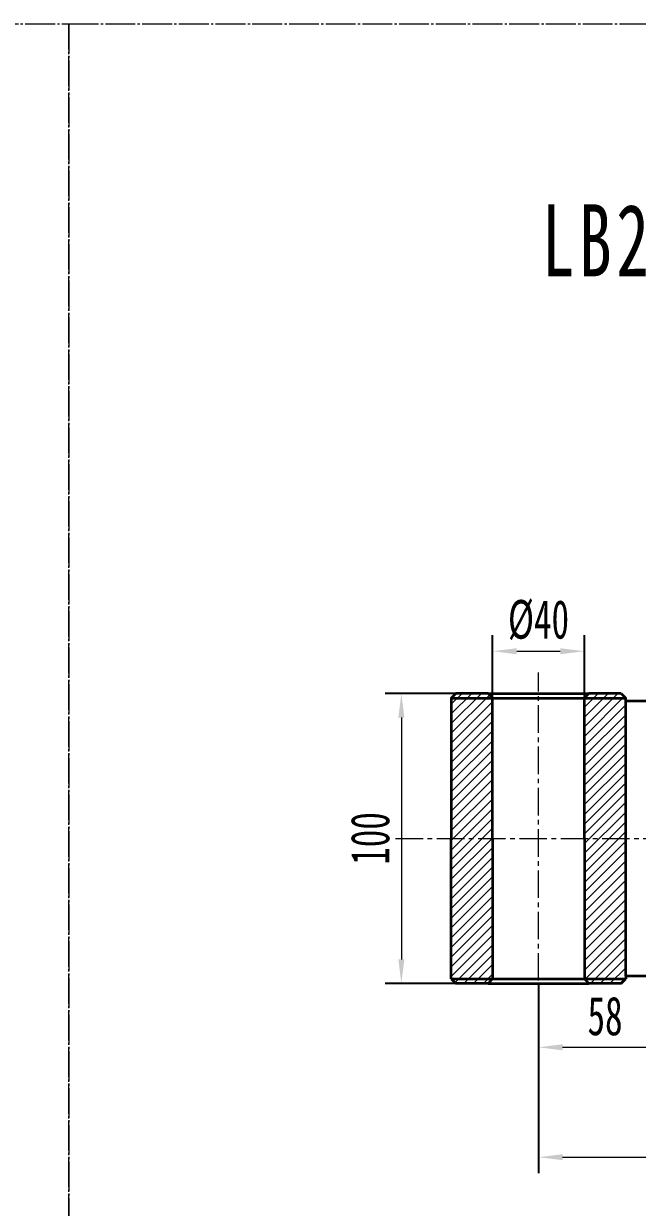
# Model space of a CAD drawing. Header units: millimetres. Extents: x -569 to 3326, y -244 to 615.
# Drawn here: x 2423 to 2691, y 99 to 615 of the extents above; entities that cross this region are included whole.
import ezdxf

# ---------------------------------------------------------------- set-up
doc = ezdxf.new("R2010")
doc.units = ezdxf.units.MM
doc.header["$PDSIZE"] = -5
doc.linetypes.add('AD_LTYPE2 0 mm', pattern=[16, 13, -1, 1, -1])
doc.linetypes.add('点画线', pattern=[18, 12, -2, 2, -2])
doc.layers.get('0').update_dxf_attribs({"lineweight": 35})
for name, color, linetype, lineweight in [('ACAD1轮廓实线层', 7, 'Continuous', 30), ('ACAD3中心线层', 1, 'AD_LTYPE2 0 mm', 0), ('EB0', 7, 'Continuous', 35), ('中心线层', 1, '点画线', 18), ('剖面线层', 4, 'Continuous', 18), ('尺寸线层', 3, 'Continuous', 18)]:
    doc.layers.add(name, color=color, linetype=linetype, lineweight=lineweight)
doc.styles.add('UserTxtStyle7', font='', dxfattribs={"width": 0.667})
doc.styles.add('标准', font='', dxfattribs={"width": 0.667})
doc.styles.get('UserTxtStyle7').set_extended_font_data('宋体')
doc.styles.get('标准').set_extended_font_data('宋体')
doc.dimstyles.new('标准', dxfattribs={"dimscale": 3.5, "dimtxt": 4.816406, "dimasz": 3, "dimexe": 2, "dimexo": 0, "dimgap": 1.465905, "dimtad": 1, "dimdec": 1, "dimdsep": 46, "dimtxsty": '标准', "dimblk": '_CAXARROW', "dimcen": 0, "dimdle": 3, "dimaunit": 1, "dimazin": 2, "dimtfac": 0.707107, "dimtdec": 3, "dimtmove": 0, "dimatfit": 3, "dimfxl": 1, "dimfrac": 2, "dimtolj": 1, "dimtzin": 0, "dimlwd": 18, "dimarcsym": 0})

# ---------------------------------------------------------------- blocks, each defined once
blk = doc.blocks.new('_CAXARROW')
blk.add_hatch(color=0).paths.add_polyline_path([(0, 0), (-1, 0.125), (-1, -0.125)], flags=0)
blk = doc.blocks.new('*D141')
at = {"layer": 'Defpoints', "color": 0, "linetype": 'Continuous', "transparency": 16777216}
for p in [(2705.81, 210.48), (2647.81, 196.81), (2705.81, 168.53)]:
    blk.add_point(p, dxfattribs=at)
at = {"layer": '尺寸线层', "color": 0, "linetype": 'Continuous', "lineweight": -2, "transparency": 16777216}
for p, q in [((2705.81, 210.48), (2705.81, 161.53)), ((2647.81, 196.81), (2647.81, 161.53))]:
    blk.add_line(p, q, dxfattribs=at)
at = {"layer": '尺寸线层', "color": 0, "linetype": 'Continuous', "lineweight": 18, "transparency": 16777216}
blk.add_line((2658.31, 168.53), (2695.31, 168.53), dxfattribs=at)
at = {"layer": '尺寸线层', "color": 0, "linetype": 'Continuous', "lineweight": 18, "transparency": 16777216, "xscale": 10.5, "yscale": 10.5, "zscale": 10.5, "rotation": 180}
blk.add_blockref('_CAXARROW', (2647.81, 168.53), dxfattribs=at)
at = {"layer": '尺寸线层', "color": 0, "linetype": 'Continuous', "lineweight": 18, "transparency": 16777216, "xscale": 10.5, "yscale": 10.5, "zscale": 10.5}
blk.add_blockref('_CAXARROW', (2705.81, 168.53), dxfattribs=at)
at = {"layer": '尺寸线层', "color": 0, "linetype": 'Continuous', "lineweight": 35, "transparency": 16777216, "insert": (2676.81, 182.09), "char_height": 16.857, "width": 20, "attachment_point": 5, "style": '标准', "bg_fill": 3, "box_fill_scale": 1.1, "bg_fill_color": 256, "bg_fill_true_color": 13158600, "bg_fill_transparency": 0}
blk.add_mtext('\\A1;58', dxfattribs=at)
blk = doc.blocks.new('*D143')
at = {"layer": 'Defpoints', "color": 0, "linetype": 'Continuous', "transparency": 16777216}
for p in [(2647.81, 196.81), (3096.43, 196.48), (3096.43, 120.62)]:
    blk.add_point(p, dxfattribs=at)
at = {"layer": '尺寸线层', "color": 0, "linetype": 'Continuous', "lineweight": -2, "transparency": 16777216}
for p, q in [((2647.81, 196.81), (2647.81, 113.62)), ((3096.43, 196.48), (3096.43, 113.62))]:
    blk.add_line(p, q, dxfattribs=at)
at = {"layer": '尺寸线层', "color": 0, "linetype": 'Continuous', "lineweight": 18, "transparency": 16777216}
blk.add_line((2658.31, 120.62), (3085.93, 120.62), dxfattribs=at)
at = {"layer": '尺寸线层', "color": 0, "linetype": 'Continuous', "lineweight": 18, "transparency": 16777216, "xscale": 10.5, "yscale": 10.5, "zscale": 10.5, "rotation": 180}
blk.add_blockref('_CAXARROW', (2647.81, 120.62), dxfattribs=at)
at = {"layer": '尺寸线层', "color": 0, "linetype": 'Continuous', "lineweight": 18, "transparency": 16777216, "xscale": 10.5, "yscale": 10.5, "zscale": 10.5}
blk.add_blockref('_CAXARROW', (3096.43, 120.62), dxfattribs=at)
at = {"layer": '尺寸线层', "color": 0, "linetype": 'Continuous', "lineweight": 35, "transparency": 16777216, "insert": (2872.12, 134.18), "char_height": 16.8574, "width": 28.5031, "attachment_point": 5, "style": '标准', "bg_fill": 3, "box_fill_scale": 1.1, "bg_fill_color": 256, "bg_fill_true_color": 13158600, "bg_fill_transparency": 0}
blk.add_mtext('\\A1;{\\fNSimSun|b0|i0|c134|p49;435}', dxfattribs=at)
blk = doc.blocks.new('*D150')
at = {"layer": 'Defpoints', "color": 0, "transparency": 16777216}
for p in [(2611.81, 322.81), (2588.03, 196.36), (2611.81, 196.36)]:
    blk.add_point(p, dxfattribs=at)
at = {"layer": '尺寸线层', "color": 0, "linetype": 'Continuous', "lineweight": -2, "transparency": 16777216}
for p, q in [((2611.81, 322.81), (2581.03, 322.81)), ((2611.81, 196.36), (2581.03, 196.36))]:
    blk.add_line(p, q, dxfattribs=at)
at = {"layer": '尺寸线层', "color": 0, "linetype": 'Continuous', "lineweight": 18, "transparency": 16777216}
blk.add_line((2588.03, 312.31), (2588.03, 206.86), dxfattribs=at)
at = {"layer": '尺寸线层', "color": 0, "lineweight": 18, "transparency": 16777216, "xscale": 10.5, "yscale": 10.5, "zscale": 10.5}
for p, rotation in [((2588.03, 322.81), 90), ((2588.03, 196.36), 270)]:
    blk.add_blockref('_CAXARROW', p, dxfattribs=dict(at, rotation=rotation))
at = {"layer": '尺寸线层', "color": 0, "transparency": 16777216, "insert": (2574.47, 259.58), "char_height": 16.8574, "width": 27.2432, "attachment_point": 5, "rotation": 90, "style": '标准', "bg_fill": 3, "box_fill_scale": 1.1, "bg_fill_color": 256, "bg_fill_true_color": 13158600, "bg_fill_transparency": 0}
blk.add_mtext('\\A1;{\\fNSimSun|b0|i0|c134|p49;100}', dxfattribs=at)
blk = doc.blocks.new('*D151')
at = {"layer": 'Defpoints', "color": 0, "transparency": 16777216}
for p in [(2667.81, 341.19), (2627.81, 320.81), (2667.81, 320.81)]:
    blk.add_point(p, dxfattribs=at)
at = {"layer": '尺寸线层', "color": 0, "linetype": 'Continuous', "lineweight": -2, "transparency": 16777216}
for p, q in [((2627.81, 320.81), (2627.81, 348.19)), ((2667.81, 320.81), (2667.81, 348.19))]:
    blk.add_line(p, q, dxfattribs=at)
at = {"layer": '尺寸线层', "color": 0, "linetype": 'Continuous', "lineweight": 18, "transparency": 16777216}
blk.add_line((2638.31, 341.19), (2657.31, 341.19), dxfattribs=at)
at = {"layer": '尺寸线层', "color": 0, "lineweight": 18, "transparency": 16777216, "xscale": 10.5, "yscale": 10.5, "zscale": 10.5, "rotation": 180}
blk.add_blockref('_CAXARROW', (2627.81, 341.19), dxfattribs=at)
at = {"layer": '尺寸线层', "color": 0, "lineweight": 18, "transparency": 16777216, "xscale": 10.5, "yscale": 10.5, "zscale": 10.5}
blk.add_blockref('_CAXARROW', (2667.81, 341.19), dxfattribs=at)
at = {"layer": '尺寸线层', "color": 0, "transparency": 16777216, "insert": (2647.81, 354.75), "char_height": 16.8574, "width": 29.0219, "attachment_point": 5, "style": '标准', "bg_fill": 3, "box_fill_scale": 1.1, "bg_fill_color": 256, "bg_fill_true_color": 13158600, "bg_fill_transparency": 0}
blk.add_mtext('\\A1;{\\fNSimSun|b0|i0|c134|p49;%%C40}', dxfattribs=at)

msp = doc.modelspace()

# ---------------------------------------------------------------- linework, layer by layer
at = {"layer": 'ACAD3中心线层'}
msp.add_lwpolyline([(1560.09, 614.78), (2443.07, 614.78), (2443.07, -244.45), (1560.09, -244.45)], close=True, dxfattribs=at)
at = {"layer": 'EB0'}
for p, q in [((2609.81, 320.81), (2611.81, 322.81)), ((2609.81, 320.81), (2685.81, 320.81)), ((2609.81, 320.81), (2609.81, 259.58)), ((2625.81, 322.81), (2611.81, 322.81)), ((2627.81, 320.81), (2625.81, 322.81)), ((2625.81, 322.81), (2669.81, 322.81)), ((2627.81, 259.58), (2627.81, 320.81)), ((2627.81, 320.81), (2667.81, 320.81)), ((2667.81, 320.81), (2669.81, 322.81)), ((2667.81, 259.58), (2667.81, 320.81)), ((2683.81, 322.81), (2669.81, 322.81)), ((2683.81, 322.81), (2685.81, 320.81)), ((2609.81, 198.36), (2609.81, 259.58)), ((2627.81, 259.58), (2627.81, 198.36)), ((2609.81, 198.36), (2611.81, 196.36)), ((2625.81, 196.36), (2611.81, 196.36)), ((2627.81, 198.36), (2625.81, 196.36))]:
    msp.add_line(p, q, dxfattribs=at)
at = {"layer": 'EB0', "linetype": 'Continuous', "lineweight": 35}
for p, q in [((2695.95, 319.48), (2685.81, 319.48)), ((2695.95, 199.48), (2685.81, 199.48))]:
    msp.add_line(p, q, dxfattribs=at)
at = {"layer": '中心线层', "linetype": '点画线', "lineweight": 18}
msp.add_line((2647.81, 179.63), (2647.81, 331.97), dxfattribs=at)
at = {"layer": '中心线层'}
msp.add_line((2585.49, 259.58), (3157.16, 259.58), dxfattribs=at)

# ---------------------------------------------------------------- texts
at = {"layer": 'ACAD1轮廓实线层', "linetype": 'Continuous', "lineweight": 18, "insert": (2649.24, 536.06), "char_height": 31.4415, "width": 421.8358, "attachment_point": 1, "line_spacing_factor": 1.15057, "style": 'UserTxtStyle7'}
msp.add_mtext('{\\T1.137;LB26.84000后支撑油缸}', dxfattribs=at)

# ---------------------------------------------------------------- next in the draw order: dimensions: what is measured, and where the dimension line sits
at = {"layer": '尺寸线层', "linetype": 'Continuous', "lineweight": 35}
dim = msp.add_linear_dim(base=(2705.81, 168.53), p1=(2647.81, 196.81), p2=(2705.81, 210.48), angle=180, dimstyle='标准', override={"dimsah": 1, "dimtfill": 1, "dimtzin": 0}, dxfattribs=at)
dim.commit()
dim.dimension.update_dxf_attribs({"geometry": '*D141', "text_midpoint": (2676.81, 182.09)})

# ---------------------------------------------------------------- next in the draw order: linework, layer by layer
at = {"layer": 'EB0'}
for q in [(2685.81, 320.81), (2685.81, 319.48)]:
    msp.add_line((2685.81, 199.48), q, dxfattribs=at)

# ---------------------------------------------------------------- next in the draw order: dimensions: what is measured, and where the dimension line sits
at = {"layer": '尺寸线层', "linetype": 'Continuous', "lineweight": 35}
dim = msp.add_linear_dim(base=(3096.43, 120.62), p1=(2647.81, 196.81), p2=(3096.43, 196.48), angle=180, text='{\\fNSimSun|b0|i0|c134|p49;435}', dimstyle='标准', override={"dimsah": 1, "dimtfill": 1}, dxfattribs=at)
dim.commit()
dim.dimension.update_dxf_attribs({"geometry": '*D143', "text_midpoint": (2872.12, 134.18)})

# ---------------------------------------------------------------- next in the draw order: hatches: boundary and pattern name
at = {"layer": '剖面线层'}
h = msp.add_hatch(dxfattribs=at)
h.set_pattern_fill('无图案', color=256, scale=3, angle=45, style=0, pattern_type=0)
h.set_pattern_definition([(45, (2882.4965, 149.5982), (-2.12132, 2.12132), [])])
h.paths.add_polyline_path([(2609.81, 320.81), (2610.65, 321.64), (2611.81, 322.81), (2625.81, 322.81), (2627.81, 320.81)], flags=0)
h.paths.add_polyline_path([(2609.81, 259.58), (2609.81, 316.25), (2609.81, 320.81), (2627.81, 320.81), (2627.81, 259.58)], flags=0)
h.paths.add_polyline_path([(2667.81, 259.58), (2667.81, 305.8), (2667.81, 320.81), (2685.81, 320.81), (2685.81, 319.48), (2685.81, 259.58)], flags=0)
h.paths.add_polyline_path([(2667.81, 320.81), (2668.85, 321.84), (2669.81, 322.81), (2683.81, 322.81), (2685.81, 320.81)], flags=0)
h.paths.add_polyline_path([(2667.81, 198.36), (2667.81, 235.92), (2667.81, 259.58), (2685.81, 259.58), (2685.81, 199.48), (2685.81, 198.36)], flags=0)
h.paths.add_polyline_path([(2609.81, 198.36), (2609.81, 234.35), (2609.81, 259.58), (2627.81, 259.58), (2627.81, 198.36)], flags=0)
h.paths.add_polyline_path([(2611.81, 196.36), (2610.85, 197.32), (2609.81, 198.36), (2627.81, 198.36), (2625.81, 196.36)], flags=0)
h.paths.add_polyline_path([(2669.81, 196.36), (2668.66, 197.52), (2667.81, 198.36), (2685.81, 198.36), (2683.81, 196.36)], flags=0)

# ---------------------------------------------------------------- next in the draw order: linework, layer by layer
at = {"layer": 'EB0'}
for p, q in [((2667.81, 259.58), (2667.81, 198.36)), ((2609.81, 198.36), (2685.81, 198.36)), ((2625.81, 196.36), (2669.81, 196.36)), ((2627.81, 198.36), (2667.81, 198.36)), ((2667.81, 198.36), (2669.81, 196.36)), ((2683.81, 196.36), (2669.81, 196.36)), ((2683.81, 196.36), (2685.81, 198.36)), ((2685.81, 199.48), (2685.81, 198.36))]:
    msp.add_line(p, q, dxfattribs=at)

# ---------------------------------------------------------------- next in the draw order: dimensions: what is measured, and where the dimension line sits
at = {"layer": '尺寸线层'}
dim = msp.add_linear_dim(base=(2667.81, 341.19), p1=(2627.81, 320.81), p2=(2667.81, 320.81), dimstyle='标准', override={"dimpost": '{\\fNSimSun|b0|i0|c134|p49;%%C<>}', "dimsah": 1, "dimtfill": 1, "dimtzin": 0}, dxfattribs=at)
dim.commit()
dim.dimension.update_dxf_attribs({"geometry": '*D151', "text_midpoint": (2647.81, 354.75)})
dim = msp.add_linear_dim(base=(2588.03, 196.36), p1=(2611.81, 322.81), p2=(2611.81, 196.36), angle=90, text='{\\fNSimSun|b0|i0|c134|p49;100}', dimstyle='标准', override={"dimsah": 1, "dimtfill": 1, "dimtzin": 0}, dxfattribs=at)
dim.commit()
dim.dimension.update_dxf_attribs({"geometry": '*D150', "text_midpoint": (2574.47, 259.58)})

# ---------------------------------------------------------------- next in the draw order: linework, layer by layer
at = {"layer": 'ACAD3中心线层'}
msp.add_lwpolyline([(2443.07, 614.78), (3326.04, 614.78), (3326.04, -244.45), (2443.07, -244.45)], close=True, dxfattribs=at)

doc.saveas('drawing.dxf')
